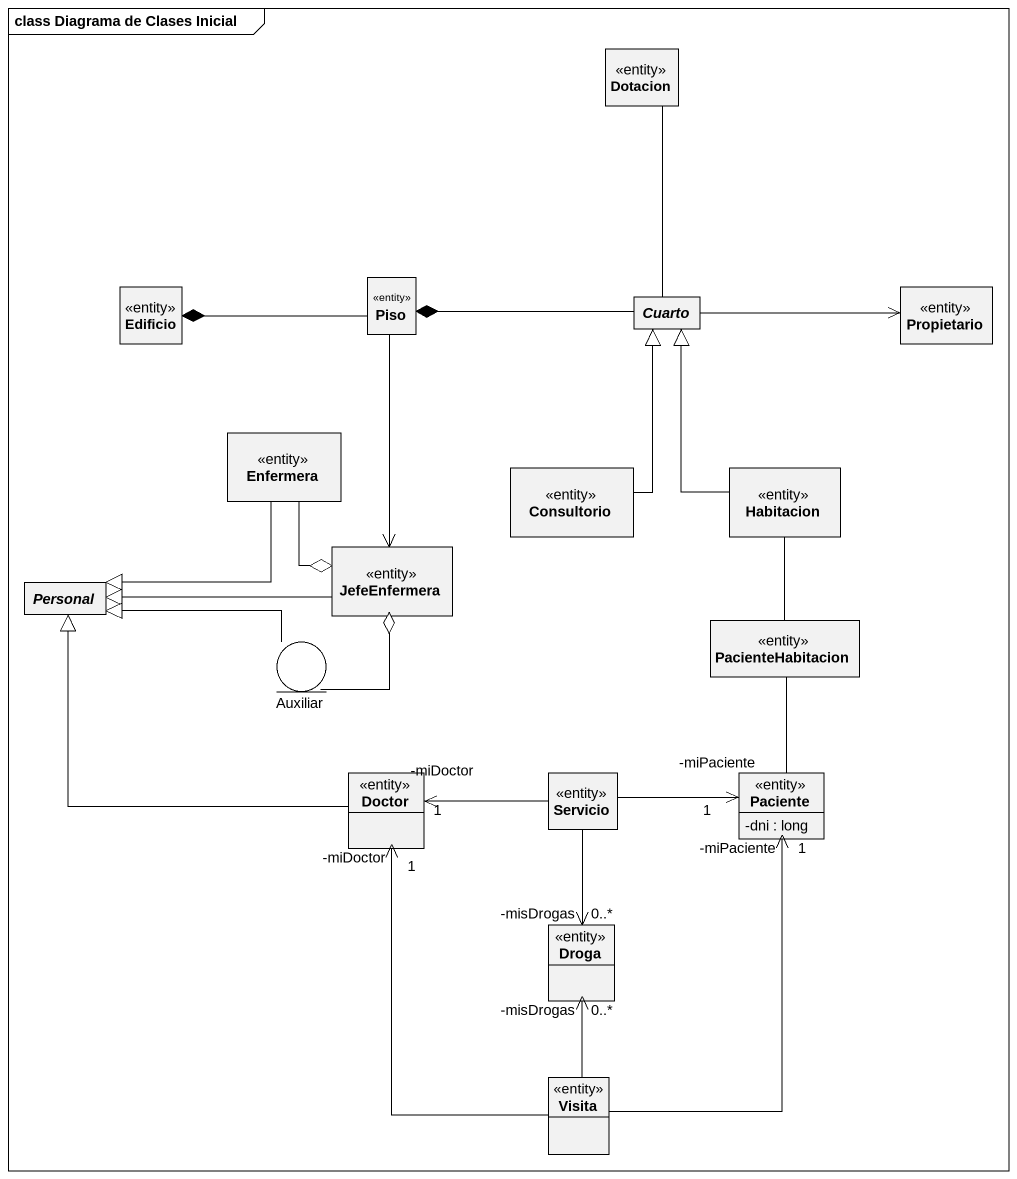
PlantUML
@startuml
mainframe class Diagrama de Clases Inicial
allowmixing
hide circle
hide empty members
skinparam classAttributeIconSize 0
class Dotacion <<entity>>
class Edificio <<entity>>
class Piso <<entity>>
abstract class Cuarto
class Propietario <<entity>>
class Enfermera <<entity>>
class Consultorio <<entity>>
class Habitacion <<entity>>
class JefeEnfermera <<entity>>
abstract class Personal
entity Auxiliar
class PacienteHabitacion <<entity>>
class Doctor <<entity>>
class Servicio <<entity>>
class Paciente <<entity>> {
  -dni : long
}
class Droga <<entity>>
class Visita <<entity>>
Dotacion -- Cuarto
Edificio *-right- Piso
Piso *-right- Cuarto
Piso --> JefeEnfermera
Cuarto -right-> Propietario
Enfermera -left-|> Personal
Consultorio -up-|> Cuarto
Habitacion -up-|> Cuarto
JefeEnfermera o-up- Enfermera
JefeEnfermera -left-|> Personal
JefeEnfermera o-- Auxiliar
Auxiliar -left-|> Personal
PacienteHabitacion -up- Habitacion
PacienteHabitacion -- Paciente
Doctor -up-|> Personal
Servicio -left-> "-miDoctor\n1" Doctor
Servicio -right-> "-miPaciente\n1" Paciente
Servicio --> "-misDrogas\n0..*" Droga
Visita -up-> "-miDoctor\n1" Doctor
Visita -up-> "-miPaciente\n1" Paciente
Visita -up-> "-misDrogas\n0..*" Droga
@enduml
